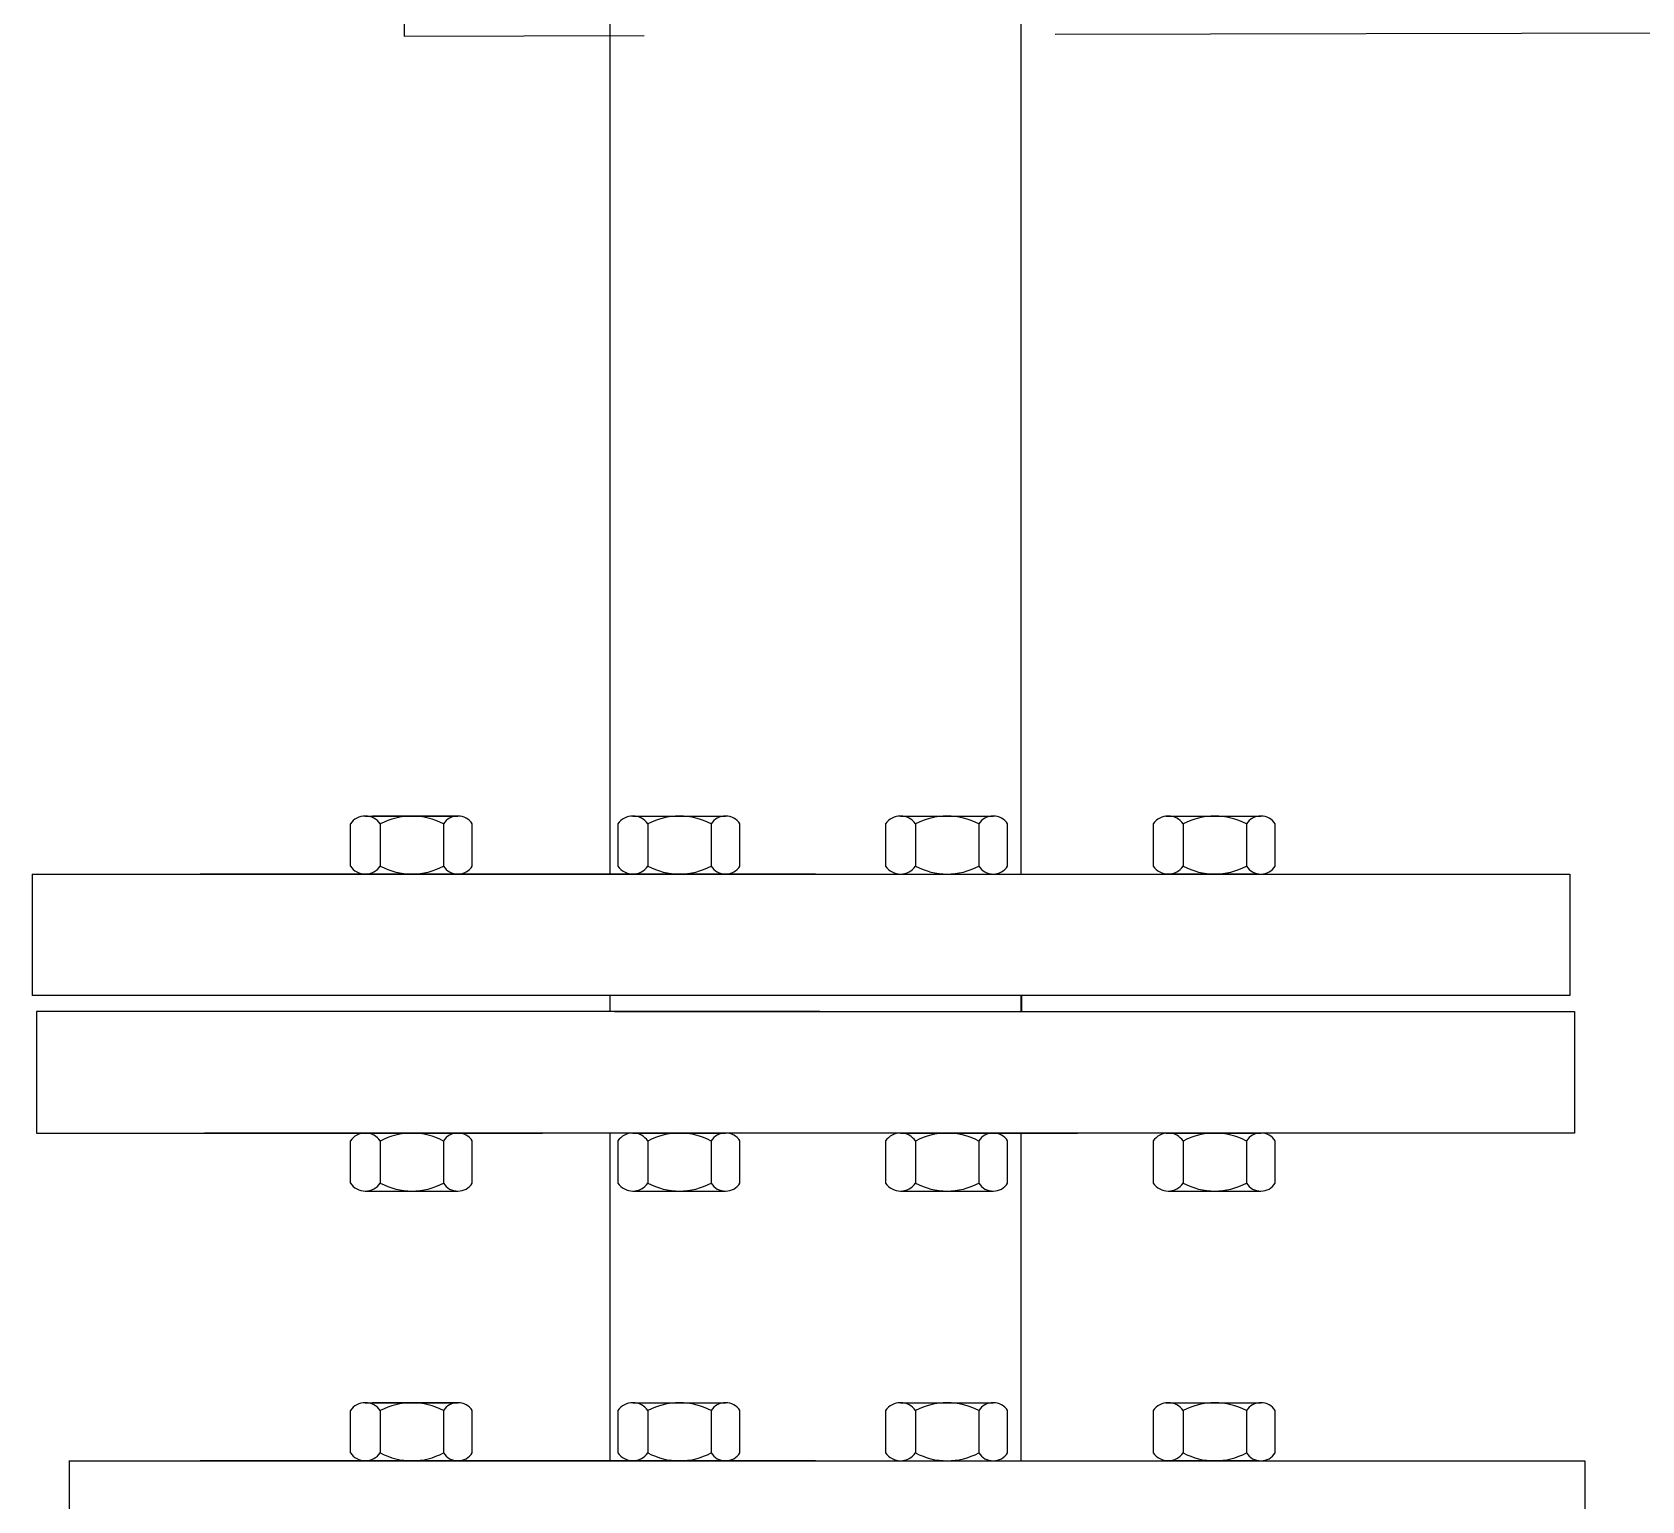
# Model space of a CAD drawing. Header units: millimetres. Extents: x -17263 to -7565, y 1486 to 4446.
# Drawn here: x -11159.1 to -10960.1, y 2112.2 to 2293.6 of the extents above; entities that cross this region are included whole.
import ezdxf

# ---------------------------------------------------------------- set-up
doc = ezdxf.new("R2010")
doc.units = ezdxf.units.MM
doc.layers.add('Canalización nueva', color=6, linetype='Continuous')
doc.layers.add('PIPING', color=3, linetype='Continuous')

msp = doc.modelspace()

# ---------------------------------------------------------------- linework, layer by layer
for p, q in [((-11087.66, 2189.63), (-11087.66, 2307.05)), ((-11036.86, 2189.63), (-11036.86, 2307.05)), ((-11159.08, 2189.63), (-11159.08, 2174.63)), ((-11159.08, 2189.63), (-11064.08, 2189.63)), ((-11062.26, 2189.63), (-11138.31, 2189.63)), ((-11117.02, 2189.63), (-11138.31, 2189.63)), ((-11087.66, 2189.63), (-11036.86, 2189.63)), ((-11064.03, 2189.63), (-10969.03, 2189.63)), ((-11062.26, 2189.63), (-10999.76, 2189.63)), ((-11062.23, 2189.63), (-10987.23, 2189.63)), ((-11007.51, 2189.63), (-10999.76, 2189.63)), ((-10969.03, 2189.63), (-10969.03, 2174.63)), ((-10969.03, 2174.63), (-11159.08, 2174.63)), ((-10987.23, 2174.63), (-11138.31, 2174.63)), ((-11087.66, 2172.63), (-11087.66, 2174.63)), ((-11036.86, 2172.63), (-11036.86, 2174.63)), ((-11036.77, 2172.63), (-11036.77, 2174.63)), ((-11158.54, 2172.63), (-11158.54, 2157.63)), ((-11116.48, 2172.63), (-11158.54, 2172.63)), ((-11061.72, 2172.63), (-11137.77, 2172.63)), ((-11116.48, 2172.63), (-11137.77, 2172.63)), ((-11061.72, 2172.63), (-11137.77, 2172.63)), ((-11087.12, 2172.63), (-11036.32, 2172.63)), ((-11087.12, 2172.63), (-11036.32, 2172.63)), ((-11061.72, 2172.63), (-10999.22, 2172.63)), ((-11061.72, 2172.63), (-10999.22, 2172.63)), ((-11061.69, 2172.63), (-10986.69, 2172.63)), ((-11061.69, 2172.63), (-10968.48, 2172.63)), ((-10968.48, 2172.63), (-10968.48, 2157.63)), ((-11158.54, 2157.63), (-11096.03, 2157.63)), ((-10986.69, 2157.63), (-11137.77, 2157.63)), ((-11106.47, 2157.63), (-11096.03, 2157.63)), ((-10968.48, 2157.63), (-11096.03, 2157.63)), ((-11087.66, 2117.13), (-11087.66, 2157.63)), ((-11040.32, 2157.63), (-11029.88, 2157.63)), ((-11036.86, 2117.13), (-11036.86, 2157.63)), ((-11154.54, 2117.13), (-11059.54, 2117.13)), ((-11154.53, 2117.13), (-11154.53, 2102.13)), ((-11062.26, 2117.13), (-11138.31, 2117.13)), ((-11117.02, 2117.13), (-11138.31, 2117.13)), ((-11087.66, 2117.13), (-11036.86, 2117.13)), ((-11062.26, 2117.13), (-10999.76, 2117.13)), ((-11062.23, 2117.13), (-10987.23, 2117.13)), ((-11062.17, 2117.13), (-10986.58, 2117.13)), ((-11062.17, 2117.13), (-10967.17, 2117.13)), ((-11007.51, 2117.13), (-10999.76, 2117.13)), ((-10967.17, 2117.13), (-10967.17, 2102.13))]:
    msp.add_line(p, q)
at = {"layer": 'Canalización nueva'}
for p, q in [((-11113.16, 2326.41), (-11113.09, 2293.16)), ((-11113.09, 2293.16), (-11083.46, 2293.23)), ((-10896.01, 2293.67), (-11032.66, 2293.35))]:
    msp.add_line(p, q, dxfattribs=at)
at = {"layer": 'PIPING', "color": 0, "ltscale": 25}
for p, q in [((-11117.92, 2196.8), (-11106.47, 2196.8)), ((-11106.47, 2196.8), (-11117.02, 2196.8)), ((-11084.84, 2196.8), (-11073.39, 2196.8)), ((-11051.76, 2196.8), (-11040.32, 2196.8)), ((-11018.96, 2196.8), (-11007.51, 2196.8)), ((-11018.68, 2196.8), (-11007.24, 2196.8)), ((-11119.77, 2195.82), (-11119.77, 2190.6)), ((-11116.06, 2195.82), (-11116.06, 2190.6)), ((-11108.25, 2195.82), (-11108.25, 2190.6)), ((-11104.69, 2190.6), (-11104.69, 2195.82)), ((-11086.69, 2195.82), (-11086.69, 2190.6)), ((-11082.98, 2195.82), (-11082.98, 2190.6)), ((-11075.17, 2195.82), (-11075.17, 2190.6)), ((-11071.61, 2190.6), (-11071.61, 2195.82)), ((-11053.61, 2195.82), (-11053.61, 2190.6)), ((-11049.91, 2195.82), (-11049.91, 2190.6)), ((-11042.09, 2195.82), (-11042.09, 2190.6)), ((-11038.53, 2190.6), (-11038.53, 2195.82)), ((-11020.53, 2195.82), (-11020.53, 2190.6)), ((-11016.83, 2195.82), (-11016.83, 2190.6)), ((-11009.01, 2195.82), (-11009.01, 2190.6)), ((-11005.46, 2190.6), (-11005.46, 2195.82)), ((-11117.91, 2189.63), (-11106.47, 2189.63)), ((-11117.02, 2189.63), (-11105.57, 2189.63)), ((-11084.84, 2189.63), (-11073.39, 2189.63)), ((-11067.99, 2189.63), (-11056.54, 2189.63)), ((-11051.76, 2189.63), (-11040.31, 2189.63)), ((-11007.51, 2189.63), (-11018.96, 2189.63)), ((-11018.68, 2189.63), (-11007.23, 2189.63)), ((-11119.77, 2156.65), (-11119.77, 2151.43)), ((-11117.92, 2157.63), (-11106.47, 2157.63)), ((-11105.57, 2157.63), (-11117.02, 2157.63)), ((-11116.06, 2156.65), (-11116.06, 2151.43)), ((-11108.25, 2156.65), (-11108.25, 2151.43)), ((-11104.69, 2151.43), (-11104.69, 2156.65)), ((-11086.69, 2156.65), (-11086.69, 2151.43)), ((-11084.84, 2157.63), (-11073.39, 2157.63)), ((-11082.98, 2156.65), (-11082.98, 2151.43)), ((-11075.17, 2156.65), (-11075.17, 2151.43)), ((-11071.61, 2151.43), (-11071.61, 2156.65)), ((-11056.54, 2157.63), (-11067.99, 2157.63)), ((-11056.54, 2157.63), (-11067.99, 2157.63)), ((-11053.61, 2156.65), (-11053.61, 2151.43)), ((-11051.76, 2157.63), (-11040.32, 2157.63)), ((-11049.91, 2156.65), (-11049.91, 2151.43)), ((-11042.09, 2156.65), (-11042.09, 2151.43)), ((-11038.53, 2151.43), (-11038.53, 2156.65)), ((-11020.53, 2156.65), (-11020.53, 2151.43)), ((-11018.96, 2157.63), (-11007.51, 2157.63)), ((-11018.68, 2157.63), (-11007.24, 2157.63)), ((-11016.83, 2156.65), (-11016.83, 2151.43)), ((-11009.01, 2156.65), (-11009.01, 2151.43)), ((-11005.46, 2151.43), (-11005.46, 2156.65)), ((-11117.91, 2150.45), (-11106.47, 2150.45)), ((-11084.84, 2150.45), (-11073.39, 2150.45)), ((-11051.76, 2150.45), (-11040.31, 2150.45)), ((-11018.68, 2150.45), (-11007.23, 2150.45)), ((-11119.77, 2123.33), (-11119.77, 2118.11)), ((-11117.92, 2124.3), (-11106.47, 2124.3)), ((-11106.47, 2124.3), (-11117.02, 2124.3)), ((-11116.06, 2123.33), (-11116.06, 2118.11)), ((-11108.25, 2123.33), (-11108.25, 2118.11)), ((-11104.69, 2118.11), (-11104.69, 2123.33)), ((-11086.69, 2123.33), (-11086.69, 2118.11)), ((-11084.84, 2124.3), (-11073.39, 2124.3)), ((-11082.98, 2123.33), (-11082.98, 2118.11)), ((-11075.17, 2123.33), (-11075.17, 2118.11)), ((-11071.61, 2118.11), (-11071.61, 2123.33)), ((-11053.61, 2123.33), (-11053.61, 2118.11)), ((-11051.76, 2124.3), (-11040.32, 2124.3)), ((-11049.91, 2123.33), (-11049.91, 2118.11)), ((-11042.09, 2123.33), (-11042.09, 2118.11)), ((-11038.53, 2118.11), (-11038.53, 2123.33)), ((-11020.53, 2123.33), (-11020.53, 2118.11)), ((-11018.96, 2124.3), (-11007.51, 2124.3)), ((-11018.68, 2124.3), (-11007.24, 2124.3)), ((-11016.83, 2123.33), (-11016.83, 2118.11)), ((-11009.01, 2123.33), (-11009.01, 2118.11)), ((-11005.46, 2118.11), (-11005.46, 2123.33)), ((-11117.91, 2117.13), (-11106.47, 2117.13)), ((-11117.02, 2117.13), (-11105.57, 2117.13)), ((-11084.84, 2117.13), (-11073.39, 2117.13)), ((-11067.99, 2117.13), (-11056.54, 2117.13)), ((-11051.76, 2117.13), (-11040.31, 2117.13)), ((-11007.51, 2117.13), (-11018.96, 2117.13)), ((-11018.68, 2117.13), (-11007.23, 2117.13))]:
    msp.add_line(p, q, dxfattribs=at)
for centre, radius, start, end in [((-11117.91, 2194.55), 2.24, 34.3451, 145.6549), ((-11112.15, 2188.5), 8.29, 61.8929, 118.1071), ((-11106.47, 2194.69), 2.11, 32.4052, 147.5948), ((-11084.84, 2194.55), 2.24, 34.3451, 145.6549), ((-11079.08, 2188.5), 8.29, 61.8929, 118.1071), ((-11073.39, 2194.69), 2.11, 32.4052, 147.5948), ((-11051.76, 2194.55), 2.24, 34.3451, 145.6549), ((-11046, 2188.5), 8.29, 61.8929, 118.1071), ((-11040.31, 2194.69), 2.11, 32.4052, 147.5948), ((-11018.68, 2194.55), 2.24, 34.3451, 145.6549), ((-11012.92, 2188.5), 8.29, 61.8929, 118.1071), ((-11007.23, 2194.69), 2.11, 32.4052, 147.5948), ((-11117.91, 2191.87), 2.24, 214.3451, 325.6549), ((-11112.15, 2197.92), 8.29, 241.8929, 298.1071), ((-11106.47, 2191.73), 2.11, 212.4052, 327.5948), ((-11084.84, 2191.87), 2.24, 214.3451, 325.6549), ((-11079.08, 2197.92), 8.29, 241.8929, 298.1071), ((-11073.39, 2191.73), 2.11, 212.4052, 327.5948), ((-11051.76, 2191.87), 2.24, 214.3451, 325.6549), ((-11046, 2197.92), 8.29, 241.8929, 298.1071), ((-11040.31, 2191.73), 2.11, 212.4052, 327.5948), ((-11018.68, 2191.87), 2.24, 214.3451, 325.6549), ((-11012.92, 2197.92), 8.29, 241.8929, 298.1071), ((-11007.23, 2191.73), 2.11, 212.4052, 327.5948), ((-11117.91, 2155.38), 2.24, 34.3451, 145.6549), ((-11112.15, 2149.33), 8.29, 61.8929, 118.1071), ((-11106.47, 2155.52), 2.11, 32.4052, 147.5948), ((-11084.84, 2155.38), 2.24, 34.3451, 145.6549), ((-11079.08, 2149.33), 8.29, 61.8929, 118.1071), ((-11073.39, 2155.52), 2.11, 32.4052, 147.5948), ((-11051.76, 2155.38), 2.24, 34.3451, 145.6549), ((-11046, 2149.33), 8.29, 61.8929, 118.1071), ((-11040.31, 2155.52), 2.11, 32.4052, 147.5948), ((-11018.68, 2155.38), 2.24, 34.3451, 145.6549), ((-11012.92, 2149.33), 8.29, 61.8929, 118.1071), ((-11007.23, 2155.52), 2.11, 32.4052, 147.5948), ((-11117.91, 2152.7), 2.24, 214.3451, 325.6549), ((-11112.15, 2158.75), 8.29, 241.8929, 298.1071), ((-11106.47, 2152.56), 2.11, 212.4052, 327.5948), ((-11084.84, 2152.7), 2.24, 214.3451, 325.6549), ((-11079.08, 2158.75), 8.29, 241.8929, 298.1071), ((-11073.39, 2152.56), 2.11, 212.4052, 327.5948), ((-11051.76, 2152.7), 2.24, 214.3451, 325.6549), ((-11046, 2158.75), 8.29, 241.8929, 298.1071), ((-11040.31, 2152.56), 2.11, 212.4052, 327.5948), ((-11018.68, 2152.7), 2.24, 214.3451, 325.6549), ((-11012.92, 2158.75), 8.29, 241.8929, 298.1071), ((-11007.23, 2152.56), 2.11, 212.4052, 327.5948), ((-11117.91, 2122.06), 2.24, 34.3451, 145.6549), ((-11112.15, 2116.01), 8.29, 61.8929, 118.1071), ((-11106.47, 2122.2), 2.11, 32.4052, 147.5948), ((-11084.84, 2122.06), 2.24, 34.3451, 145.6549), ((-11079.08, 2116.01), 8.29, 61.8929, 118.1071), ((-11073.39, 2122.2), 2.11, 32.4052, 147.5948), ((-11051.76, 2122.06), 2.24, 34.3451, 145.6549), ((-11046, 2116.01), 8.29, 61.8929, 118.1071), ((-11040.31, 2122.2), 2.11, 32.4052, 147.5948), ((-11018.68, 2122.06), 2.24, 34.3451, 145.6549), ((-11012.92, 2116.01), 8.29, 61.8929, 118.1071), ((-11007.23, 2122.2), 2.11, 32.4052, 147.5948), ((-11117.91, 2119.38), 2.24, 214.3451, 325.6549), ((-11112.15, 2125.42), 8.29, 241.8929, 298.1071), ((-11106.47, 2119.24), 2.11, 212.4052, 327.5948), ((-11084.84, 2119.38), 2.24, 214.3451, 325.6549), ((-11079.08, 2125.42), 8.29, 241.8929, 298.1071), ((-11073.39, 2119.24), 2.11, 212.4052, 327.5948), ((-11051.76, 2119.38), 2.24, 214.3451, 325.6549), ((-11046, 2125.42), 8.29, 241.8929, 298.1071), ((-11040.31, 2119.24), 2.11, 212.4052, 327.5948), ((-11018.68, 2119.38), 2.24, 214.3451, 325.6549), ((-11012.92, 2125.42), 8.29, 241.8929, 298.1071), ((-11007.23, 2119.24), 2.11, 212.4052, 327.5948)]:
    msp.add_arc(centre, radius, start, end, dxfattribs=at)

doc.saveas('drawing.dxf')
